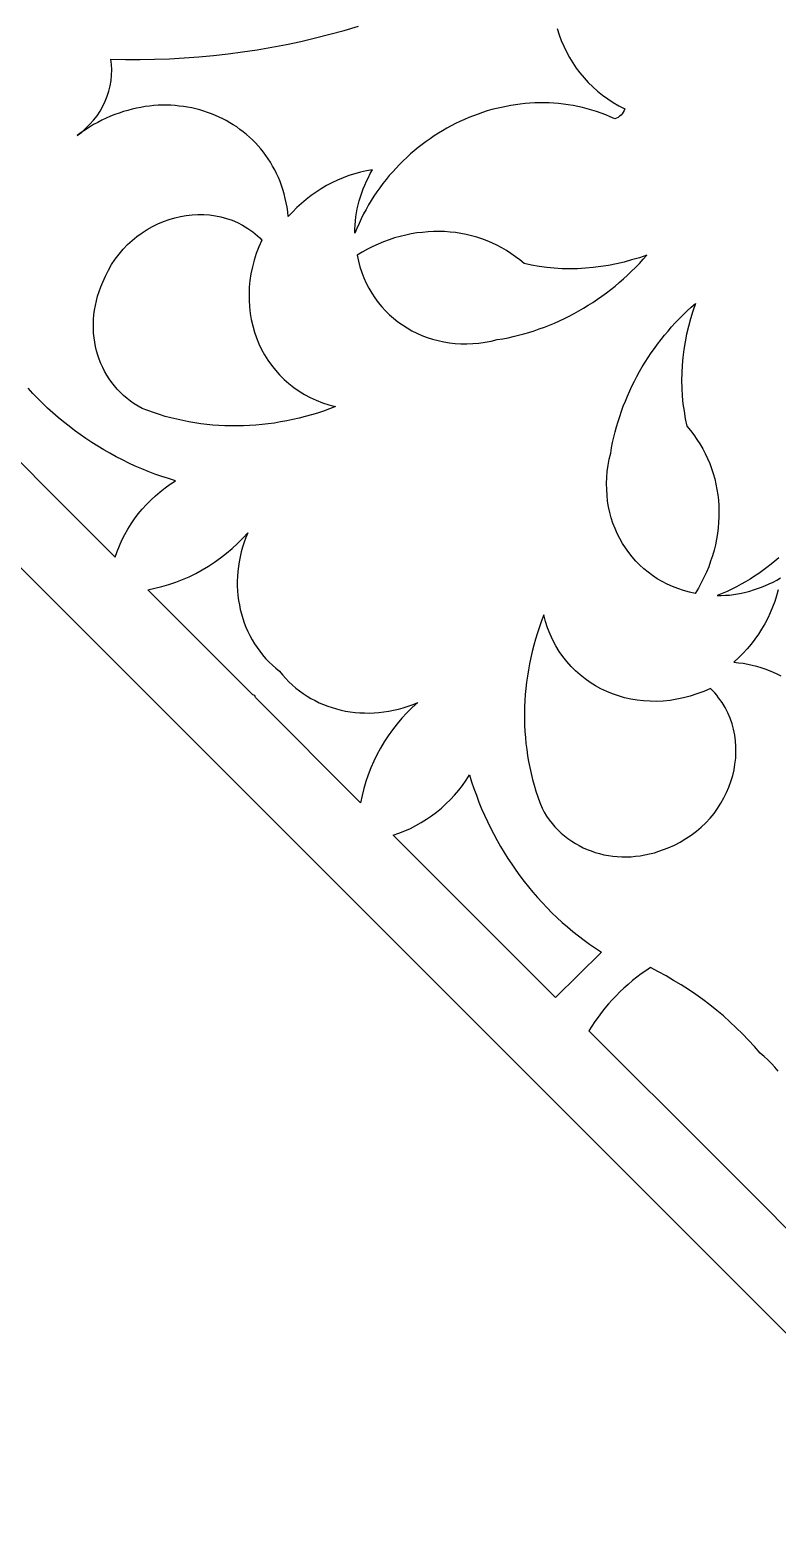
# Model space of a CAD drawing. Extents: x -3069 to -2029, y 258 to 1298.
# Drawn here: x -2924.1 to -2873.7, y 424.1 to 524.8 of the extents above; entities that cross this region are included whole.
import ezdxf

# ---------------------------------------------------------------- set-up
doc = ezdxf.new("R2010")
doc.units = 0
doc.layers.add('LAYER_1', color=18, linetype='CONTINUOUS')
doc.layers.add('LAYER_2', color=174, linetype='CONTINUOUS')

msp = doc.modelspace()

# ---------------------------------------------------------------- linework, layer by layer
at = {"layer": 'LAYER_1'}
for points in [[(-2888.53, 524.91), (-2888.4, 524.5), (-2888.26, 524.11), (-2888.09, 523.72), (-2887.91, 523.34), (-2887.71, 522.96), (-2887.49, 522.6), (-2887.25, 522.25), (-2887, 521.92), (-2886.73, 521.59), (-2886.44, 521.28), (-2886.14, 520.98), (-2885.82, 520.69), (-2885.48, 520.43), (-2885.13, 520.17), (-2884.76, 519.93), (-2884.38, 519.71), (-2883.98, 519.51), (-2884.03, 519.39), (-2884.08, 519.28), (-2884.15, 519.17), (-2884.23, 519.08), (-2884.33, 519), (-2884.43, 518.93), (-2884.54, 518.87), (-2884.66, 518.83), (-2884.96, 518.97), (-2885.27, 519.1), (-2885.58, 519.22), (-2885.89, 519.32), (-2886.2, 519.42), (-2886.52, 519.51), (-2886.84, 519.59), (-2887.15, 519.66), (-2887.47, 519.73), (-2887.79, 519.78), (-2888.12, 519.82), (-2888.44, 519.86), (-2888.76, 519.88), (-2889.08, 519.9), (-2889.41, 519.91), (-2889.73, 519.91), (-2890.05, 519.9), (-2890.38, 519.88), (-2890.7, 519.86), (-2891.02, 519.82), (-2891.34, 519.78), (-2891.66, 519.73), (-2891.98, 519.67), (-2892.3, 519.6), (-2892.62, 519.53), (-2892.93, 519.45), (-2893.25, 519.36), (-2893.56, 519.26), (-2893.87, 519.15), (-2894.18, 519.04), (-2894.48, 518.92), (-2894.79, 518.79), (-2895.09, 518.65), (-2895.38, 518.51), (-2895.68, 518.36), (-2895.97, 518.2), (-2896.26, 518.03), (-2896.54, 517.86), (-2896.82, 517.68), (-2897.1, 517.49), (-2897.37, 517.3), (-2897.64, 517.1), (-2897.91, 516.89), (-2898.17, 516.68), (-2898.42, 516.46), (-2898.67, 516.23), (-2898.92, 516), (-2899.16, 515.76), (-2899.39, 515.51), (-2899.62, 515.26), (-2899.85, 515), (-2900.06, 514.74), (-2900.28, 514.47), (-2900.48, 514.19), (-2900.68, 513.91), (-2900.88, 513.62), (-2901.06, 513.33), (-2901.24, 513.03), (-2901.41, 512.73), (-2901.58, 512.42), (-2901.74, 512.1), (-2901.89, 511.78), (-2902.03, 511.45), (-2902.17, 511.12), (-2902.17, 511.4), (-2902.15, 511.67), (-2902.13, 511.95), (-2902.1, 512.22), (-2902.06, 512.5), (-2902.01, 512.77), (-2901.95, 513.04), (-2901.88, 513.31), (-2901.8, 513.58), (-2901.71, 513.84), (-2901.61, 514.11), (-2901.5, 514.37), (-2901.39, 514.63), (-2901.26, 514.88), (-2901.13, 515.14), (-2900.99, 515.39), (-2901.39, 515.32), (-2901.79, 515.23), (-2902.18, 515.12), (-2902.57, 515), (-2902.96, 514.85), (-2903.34, 514.69), (-2903.71, 514.52), (-2904.07, 514.33), (-2904.43, 514.12), (-2904.78, 513.89), (-2905.12, 513.66), (-2905.45, 513.4), (-2905.77, 513.13), (-2906.07, 512.85), (-2906.37, 512.55), (-2906.66, 512.24), (-2906.69, 512.56), (-2906.74, 512.87), (-2906.79, 513.17), (-2906.86, 513.47), (-2906.93, 513.77), (-2907.02, 514.06), (-2907.11, 514.34), (-2907.21, 514.61), (-2907.32, 514.88), (-2907.44, 515.15), (-2907.57, 515.4), (-2907.71, 515.65), (-2907.85, 515.9), (-2908, 516.13), (-2908.16, 516.36), (-2908.33, 516.59), (-2908.5, 516.8), (-2908.69, 517.01), (-2908.87, 517.22), (-2909.07, 517.41), (-2909.27, 517.6), (-2909.48, 517.78), (-2909.69, 517.95), (-2909.91, 518.12), (-2910.13, 518.28), (-2910.36, 518.43), (-2910.59, 518.57), (-2910.83, 518.71), (-2911.07, 518.83), (-2911.32, 518.95), (-2911.57, 519.06), (-2911.83, 519.17), (-2912.09, 519.26), (-2912.35, 519.35), (-2912.62, 519.43), (-2912.89, 519.5), (-2913.16, 519.56), (-2913.44, 519.61), (-2913.72, 519.66), (-2914, 519.69), (-2914.28, 519.72), (-2914.56, 519.74), (-2914.85, 519.75), (-2915.14, 519.74), (-2915.43, 519.74), (-2915.72, 519.72), (-2916.01, 519.69), (-2916.3, 519.65), (-2916.59, 519.6), (-2916.88, 519.55), (-2917.18, 519.48), (-2917.47, 519.4), (-2917.76, 519.32), (-2918.05, 519.22), (-2918.34, 519.12), (-2918.63, 519), (-2918.92, 518.88), (-2919.21, 518.74), (-2919.49, 518.59), (-2919.77, 518.44), (-2920.05, 518.27), (-2920.33, 518.09), (-2920.61, 517.91), (-2920.88, 517.71), (-2920.57, 517.94), (-2920.29, 518.19), (-2920.02, 518.46), (-2919.77, 518.74), (-2919.54, 519.04), (-2919.33, 519.35), (-2919.15, 519.68), (-2918.99, 520.01), (-2918.85, 520.35), (-2918.74, 520.7), (-2918.66, 521.05), (-2918.6, 521.41), (-2918.56, 521.77), (-2918.55, 522.13), (-2918.57, 522.5), (-2918.62, 522.86), (-2917.63, 522.83), (-2916.64, 522.83), (-2915.66, 522.84), (-2914.67, 522.87), (-2913.68, 522.93), (-2912.69, 523), (-2911.7, 523.09), (-2910.71, 523.2), (-2909.73, 523.34), (-2908.75, 523.49), (-2907.76, 523.66), (-2906.78, 523.84), (-2905.81, 524.05), (-2904.83, 524.28), (-2903.86, 524.53), (-2902.89, 524.79), (-2901.93, 525.07)], [(-2929.26, 500.22), (-2918.32, 489.28), (-2918.18, 489.68), (-2918.03, 490.06), (-2917.86, 490.44), (-2917.67, 490.82), (-2917.47, 491.18), (-2917.25, 491.53), (-2917.01, 491.88), (-2916.76, 492.21), (-2916.49, 492.53), (-2916.21, 492.84), (-2915.92, 493.14), (-2915.61, 493.43), (-2915.29, 493.7), (-2914.96, 493.96), (-2914.61, 494.2), (-2914.26, 494.43), (-2914.72, 494.58), (-2915.18, 494.73), (-2915.64, 494.89), (-2916.09, 495.06), (-2916.53, 495.24), (-2916.97, 495.43), (-2917.4, 495.63), (-2917.83, 495.84), (-2918.26, 496.06), (-2918.67, 496.29), (-2919.09, 496.52), (-2919.49, 496.76), (-2919.89, 497.02), (-2920.29, 497.28), (-2920.68, 497.55), (-2921.06, 497.82), (-2921.43, 498.11), (-2921.8, 498.4), (-2922.16, 498.7), (-2922.52, 499.01), (-2922.87, 499.33), (-2923.21, 499.66), (-2923.54, 499.99), (-2923.87, 500.33), (-2924.19, 500.68)], [(-2873.61, 489.25), (-2873.87, 489.03), (-2874.13, 488.81), (-2874.4, 488.6), (-2874.68, 488.39), (-2874.96, 488.19), (-2875.25, 488), (-2875.54, 487.81), (-2875.84, 487.63), (-2876.15, 487.46), (-2876.46, 487.29), (-2876.77, 487.13), (-2877.09, 486.98), (-2877.42, 486.84), (-2877.75, 486.7), (-2877.48, 486.71), (-2877.2, 486.72), (-2876.93, 486.74), (-2876.65, 486.77), (-2876.38, 486.82), (-2876.11, 486.87), (-2875.83, 486.93), (-2875.56, 487), (-2875.3, 487.08), (-2875.03, 487.17), (-2874.77, 487.26), (-2874.5, 487.37), (-2874.25, 487.49), (-2873.99, 487.61), (-2873.74, 487.74), (-2873.49, 487.89)], [(-2873.65, 487.08), (-2873.75, 486.69), (-2873.88, 486.3), (-2874.02, 485.92), (-2874.18, 485.54), (-2874.35, 485.17), (-2874.55, 484.8), (-2874.76, 484.44), (-2874.98, 484.1), (-2875.22, 483.76), (-2875.47, 483.43), (-2875.74, 483.11), (-2876.03, 482.8), (-2876.32, 482.5), (-2876.63, 482.22), (-2876.32, 482.18), (-2876.01, 482.14), (-2875.7, 482.08), (-2875.4, 482.02), (-2875.11, 481.94), (-2874.82, 481.86), (-2874.54, 481.76), (-2874.26, 481.66), (-2873.99, 481.55), (-2873.73, 481.43), (-2873.47, 481.3)], [(-2873.64, 454.66), (-2873.87, 454.91), (-2874.1, 455.16), (-2874.35, 455.41), (-2874.6, 455.64), (-2874.85, 455.87), (-2875.24, 456.31), (-2875.64, 456.75), (-2876.05, 457.17), (-2876.47, 457.58), (-2876.9, 457.98), (-2877.34, 458.37), (-2877.79, 458.75), (-2878.25, 459.12), (-2878.72, 459.47), (-2879.2, 459.81), (-2879.69, 460.15), (-2880.18, 460.47), (-2880.69, 460.77), (-2881.2, 461.07), (-2881.72, 461.35), (-2882.25, 461.63), (-2882.57, 461.42), (-2882.87, 461.2), (-2883.17, 460.98), (-2883.47, 460.75), (-2883.76, 460.5), (-2884.04, 460.25), (-2884.31, 460), (-2884.57, 459.73), (-2884.83, 459.46), (-2885.08, 459.18), (-2885.32, 458.9), (-2885.55, 458.6), (-2885.78, 458.3), (-2886, 458), (-2886.2, 457.68), (-2886.4, 457.36), (-2877.99, 448.96), (-2869.58, 440.54)]]:
    msp.add_lwpolyline(points, dxfattribs=at)
for points in [[(-2919.16, 507.82), (-2918.98, 508.23), (-2918.78, 508.63), (-2918.56, 509.01), (-2918.32, 509.38), (-2918.05, 509.72), (-2917.78, 510.05), (-2917.48, 510.35), (-2917.17, 510.64), (-2916.85, 510.9), (-2916.51, 511.14), (-2916.17, 511.37), (-2915.81, 511.57), (-2915.45, 511.75), (-2915.07, 511.91), (-2914.69, 512.05), (-2914.31, 512.16), (-2913.92, 512.25), (-2913.53, 512.32), (-2913.14, 512.36), (-2912.74, 512.38), (-2912.35, 512.38), (-2911.96, 512.35), (-2911.57, 512.3), (-2911.19, 512.22), (-2910.81, 512.12), (-2910.44, 511.99), (-2910.08, 511.84), (-2909.73, 511.66), (-2909.39, 511.45), (-2909.05, 511.22), (-2908.89, 511.09), (-2908.74, 510.95), (-2908.58, 510.81), (-2908.43, 510.66), (-2908.63, 510.21), (-2908.81, 509.76), (-2908.95, 509.3), (-2909.07, 508.85), (-2909.17, 508.39), (-2909.24, 507.94), (-2909.28, 507.49), (-2909.3, 507.04), (-2909.3, 506.6), (-2909.27, 506.16), (-2909.22, 505.72), (-2909.15, 505.3), (-2909.05, 504.88), (-2908.93, 504.46), (-2908.79, 504.06), (-2908.63, 503.67), (-2908.45, 503.29), (-2908.25, 502.92), (-2908.03, 502.56), (-2907.78, 502.22), (-2907.52, 501.89), (-2907.24, 501.57), (-2906.94, 501.27), (-2906.62, 500.99), (-2906.29, 500.72), (-2905.93, 500.48), (-2905.56, 500.25), (-2905.18, 500.05), (-2904.77, 499.86), (-2904.35, 499.7), (-2903.92, 499.56), (-2903.47, 499.44), (-2903.87, 499.28), (-2904.28, 499.14), (-2904.69, 499), (-2905.1, 498.88), (-2905.52, 498.76), (-2905.93, 498.66), (-2906.34, 498.56), (-2906.76, 498.47), (-2907.18, 498.4), (-2907.59, 498.33), (-2908.01, 498.27), (-2908.42, 498.22), (-2908.84, 498.19), (-2909.26, 498.16), (-2909.67, 498.14), (-2910.09, 498.13), (-2910.5, 498.13), (-2910.92, 498.14), (-2911.33, 498.16), (-2911.74, 498.19), (-2912.15, 498.23), (-2912.55, 498.28), (-2912.96, 498.34), (-2913.36, 498.41), (-2913.76, 498.49), (-2914.16, 498.58), (-2914.56, 498.67), (-2914.95, 498.78), (-2915.34, 498.9), (-2915.73, 499.03), (-2916.12, 499.17), (-2916.5, 499.31), (-2916.77, 499.46), (-2917.03, 499.63), (-2917.28, 499.8), (-2917.52, 499.99), (-2917.75, 500.19), (-2917.97, 500.39), (-2918.18, 500.61), (-2918.37, 500.83), (-2918.55, 501.07), (-2918.72, 501.31), (-2918.88, 501.56), (-2919.03, 501.82), (-2919.16, 502.08), (-2919.28, 502.35), (-2919.39, 502.63), (-2919.48, 502.91), (-2919.57, 503.2), (-2919.64, 503.49), (-2919.69, 503.78), (-2919.74, 504.08), (-2919.77, 504.39), (-2919.78, 504.69), (-2919.78, 505), (-2919.77, 505.31), (-2919.75, 505.62), (-2919.71, 505.94), (-2919.65, 506.25), (-2919.58, 506.57), (-2919.5, 506.88), (-2919.4, 507.19), (-2919.29, 507.51)], [(-2902.02, 509.64), (-2901.93, 509.24), (-2901.83, 508.85), (-2901.7, 508.47), (-2901.56, 508.11), (-2901.4, 507.75), (-2901.22, 507.41), (-2901.03, 507.08), (-2900.82, 506.76), (-2900.6, 506.46), (-2900.36, 506.17), (-2900.11, 505.9), (-2899.84, 505.63), (-2899.56, 505.39), (-2899.27, 505.16), (-2898.97, 504.94), (-2898.65, 504.74), (-2898.33, 504.55), (-2897.99, 504.38), (-2897.65, 504.23), (-2897.29, 504.1), (-2896.93, 503.98), (-2896.56, 503.88), (-2896.18, 503.8), (-2895.8, 503.74), (-2895.41, 503.69), (-2895.02, 503.67), (-2894.62, 503.67), (-2894.21, 503.68), (-2893.81, 503.72), (-2893.4, 503.77), (-2892.98, 503.85), (-2892.57, 503.95), (-2892.21, 504.01), (-2891.85, 504.08), (-2891.5, 504.16), (-2891.14, 504.24), (-2890.79, 504.34), (-2890.44, 504.44), (-2890.09, 504.55), (-2889.74, 504.67), (-2889.4, 504.8), (-2889.06, 504.93), (-2888.72, 505.07), (-2888.39, 505.22), (-2888.05, 505.38), (-2887.72, 505.54), (-2887.4, 505.71), (-2887.08, 505.89), (-2886.76, 506.07), (-2886.44, 506.27), (-2886.13, 506.46), (-2885.82, 506.67), (-2885.52, 506.88), (-2885.22, 507.1), (-2884.93, 507.33), (-2884.64, 507.56), (-2884.35, 507.8), (-2884.07, 508.05), (-2883.79, 508.3), (-2883.52, 508.56), (-2883.25, 508.82), (-2882.99, 509.09), (-2882.74, 509.37), (-2882.49, 509.65), (-2883, 509.47), (-2883.52, 509.32), (-2884.03, 509.18), (-2884.55, 509.06), (-2885.07, 508.95), (-2885.6, 508.87), (-2886.12, 508.81), (-2886.64, 508.76), (-2887.17, 508.73), (-2887.69, 508.72), (-2888.21, 508.73), (-2888.73, 508.76), (-2889.24, 508.81), (-2889.75, 508.88), (-2890.26, 508.97), (-2890.77, 509.07), (-2891.05, 509.32), (-2891.35, 509.54), (-2891.65, 509.76), (-2891.96, 509.96), (-2892.27, 510.14), (-2892.6, 510.31), (-2892.93, 510.47), (-2893.26, 510.61), (-2893.61, 510.74), (-2893.95, 510.85), (-2894.31, 510.95), (-2894.66, 511.04), (-2895.02, 511.1), (-2895.39, 511.16), (-2895.75, 511.2), (-2896.12, 511.23), (-2896.5, 511.24), (-2896.87, 511.23), (-2897.24, 511.22), (-2897.62, 511.18), (-2897.99, 511.14), (-2898.37, 511.07), (-2898.74, 511), (-2899.12, 510.91), (-2899.49, 510.8), (-2899.86, 510.68), (-2900.23, 510.54), (-2900.59, 510.39), (-2900.96, 510.23), (-2901.32, 510.05), (-2901.67, 509.85)], [(-2879.23, 486.85), (-2879.63, 486.94), (-2880.02, 487.05), (-2880.4, 487.17), (-2880.77, 487.31), (-2881.12, 487.47), (-2881.46, 487.65), (-2881.79, 487.84), (-2882.11, 488.05), (-2882.41, 488.28), (-2882.7, 488.51), (-2882.98, 488.77), (-2883.24, 489.03), (-2883.49, 489.31), (-2883.72, 489.61), (-2883.93, 489.91), (-2884.14, 490.22), (-2884.32, 490.55), (-2884.49, 490.88), (-2884.64, 491.23), (-2884.78, 491.58), (-2884.89, 491.94), (-2884.99, 492.31), (-2885.07, 492.69), (-2885.14, 493.07), (-2885.18, 493.46), (-2885.2, 493.86), (-2885.21, 494.26), (-2885.19, 494.66), (-2885.16, 495.07), (-2885.1, 495.48), (-2885.03, 495.89), (-2884.93, 496.3), (-2884.87, 496.66), (-2884.8, 497.02), (-2884.72, 497.38), (-2884.63, 497.73), (-2884.54, 498.08), (-2884.43, 498.44), (-2884.32, 498.78), (-2884.2, 499.13), (-2884.08, 499.47), (-2883.94, 499.81), (-2883.8, 500.15), (-2883.65, 500.49), (-2883.5, 500.82), (-2883.33, 501.15), (-2883.16, 501.47), (-2882.99, 501.8), (-2882.8, 502.12), (-2882.61, 502.43), (-2882.41, 502.74), (-2882.2, 503.05), (-2881.99, 503.35), (-2881.77, 503.65), (-2881.54, 503.95), (-2881.31, 504.24), (-2881.07, 504.52), (-2880.83, 504.81), (-2880.58, 505.08), (-2880.32, 505.35), (-2880.05, 505.62), (-2879.78, 505.88), (-2879.51, 506.14), (-2879.22, 506.39), (-2879.4, 505.87), (-2879.56, 505.36), (-2879.7, 504.84), (-2879.82, 504.32), (-2879.92, 503.8), (-2880, 503.28), (-2880.07, 502.75), (-2880.11, 502.23), (-2880.14, 501.71), (-2880.15, 501.19), (-2880.14, 500.67), (-2880.11, 500.15), (-2880.06, 499.63), (-2879.99, 499.12), (-2879.91, 498.61), (-2879.8, 498.11), (-2879.56, 497.82), (-2879.33, 497.53), (-2879.12, 497.23), (-2878.92, 496.92), (-2878.73, 496.6), (-2878.56, 496.28), (-2878.4, 495.95), (-2878.26, 495.61), (-2878.13, 495.27), (-2878.02, 494.92), (-2877.92, 494.57), (-2877.84, 494.21), (-2877.77, 493.85), (-2877.71, 493.49), (-2877.67, 493.12), (-2877.65, 492.75), (-2877.64, 492.38), (-2877.64, 492.01), (-2877.66, 491.63), (-2877.69, 491.26), (-2877.74, 490.88), (-2877.8, 490.5), (-2877.88, 490.13), (-2877.97, 489.76), (-2878.07, 489.38), (-2878.2, 489.01), (-2878.33, 488.64), (-2878.48, 488.28), (-2878.65, 487.92), (-2878.83, 487.56), (-2879.02, 487.2)], [(-2908.91, 479.96), (-2909.04, 480.01), (-2909.16, 480.12), (-2916.13, 487.09), (-2915.65, 487.19), (-2915.18, 487.31), (-2914.71, 487.44), (-2914.24, 487.6), (-2913.79, 487.78), (-2913.34, 487.97), (-2912.89, 488.19), (-2912.46, 488.43), (-2912.03, 488.68), (-2911.62, 488.95), (-2911.22, 489.24), (-2910.82, 489.55), (-2910.44, 489.87), (-2910.07, 490.21), (-2909.72, 490.57), (-2909.38, 490.94), (-2909.51, 490.62), (-2909.63, 490.29), (-2909.73, 489.96), (-2909.82, 489.64), (-2909.9, 489.31), (-2909.97, 488.98), (-2910.02, 488.65), (-2910.05, 488.32), (-2910.08, 487.99), (-2910.09, 487.67), (-2910.09, 487.34), (-2910.07, 487.02), (-2910.05, 486.7), (-2910.01, 486.38), (-2909.95, 486.07), (-2909.89, 485.76), (-2909.81, 485.46), (-2909.72, 485.16), (-2909.62, 484.86), (-2909.51, 484.57), (-2909.38, 484.28), (-2909.25, 484), (-2909.1, 483.73), (-2908.94, 483.46), (-2908.76, 483.2), (-2908.58, 482.95), (-2908.39, 482.7), (-2908.18, 482.47), (-2907.96, 482.24), (-2907.73, 482.02), (-2907.5, 481.81), (-2907.25, 481.61), (-2907.04, 481.36), (-2906.83, 481.12), (-2906.61, 480.89), (-2906.39, 480.68), (-2906.15, 480.47), (-2905.9, 480.28), (-2905.65, 480.1), (-2905.39, 479.93), (-2905.13, 479.77), (-2904.85, 479.62), (-2904.57, 479.48), (-2904.29, 479.36), (-2904, 479.25), (-2903.7, 479.15), (-2903.4, 479.06), (-2903.1, 478.98), (-2902.79, 478.92), (-2902.48, 478.87), (-2902.16, 478.83), (-2901.84, 478.8), (-2901.52, 478.79), (-2901.2, 478.78), (-2900.87, 478.8), (-2900.55, 478.82), (-2900.22, 478.86), (-2899.89, 478.91), (-2899.56, 478.97), (-2899.23, 479.05), (-2898.91, 479.14), (-2898.58, 479.25), (-2898.25, 479.36), (-2897.93, 479.5), (-2898.3, 479.15), (-2898.66, 478.8), (-2899, 478.43), (-2899.32, 478.05), (-2899.63, 477.66), (-2899.92, 477.25), (-2900.19, 476.84), (-2900.45, 476.41), (-2900.68, 475.98), (-2900.9, 475.54), (-2901.1, 475.09), (-2901.27, 474.63), (-2901.43, 474.17), (-2901.57, 473.7), (-2901.68, 473.22), (-2901.78, 472.74), (-2908.75, 479.71), (-2908.86, 479.84)], [(-2881.06, 469.71), (-2880.64, 469.89), (-2880.24, 470.09), (-2879.86, 470.32), (-2879.5, 470.56), (-2879.15, 470.82), (-2878.83, 471.1), (-2878.52, 471.39), (-2878.24, 471.7), (-2877.97, 472.02), (-2877.73, 472.36), (-2877.51, 472.71), (-2877.3, 473.06), (-2877.12, 473.43), (-2876.97, 473.8), (-2876.83, 474.18), (-2876.71, 474.57), (-2876.62, 474.95), (-2876.56, 475.35), (-2876.51, 475.74), (-2876.49, 476.13), (-2876.49, 476.52), (-2876.52, 476.92), (-2876.57, 477.3), (-2876.65, 477.69), (-2876.75, 478.06), (-2876.88, 478.43), (-2877.04, 478.79), (-2877.22, 479.15), (-2877.42, 479.49), (-2877.66, 479.82), (-2877.79, 479.98), (-2877.92, 480.14), (-2878.06, 480.29), (-2878.21, 480.44), (-2878.66, 480.24), (-2879.12, 480.07), (-2879.57, 479.92), (-2880.03, 479.8), (-2880.48, 479.71), (-2880.93, 479.64), (-2881.39, 479.59), (-2881.83, 479.57), (-2882.28, 479.58), (-2882.72, 479.6), (-2883.15, 479.65), (-2883.58, 479.73), (-2884, 479.82), (-2884.41, 479.94), (-2884.81, 480.08), (-2885.2, 480.24), (-2885.59, 480.42), (-2885.96, 480.63), (-2886.31, 480.85), (-2886.66, 481.09), (-2886.99, 481.35), (-2887.3, 481.63), (-2887.6, 481.93), (-2887.88, 482.25), (-2888.15, 482.59), (-2888.4, 482.94), (-2888.62, 483.31), (-2888.83, 483.7), (-2889.01, 484.1), (-2889.18, 484.52), (-2889.32, 484.96), (-2889.43, 485.41), (-2889.59, 485), (-2889.73, 484.59), (-2889.87, 484.18), (-2890, 483.77), (-2890.11, 483.36), (-2890.22, 482.94), (-2890.31, 482.53), (-2890.4, 482.11), (-2890.48, 481.7), (-2890.54, 481.28), (-2890.6, 480.87), (-2890.65, 480.45), (-2890.69, 480.03), (-2890.72, 479.62), (-2890.74, 479.2), (-2890.74, 478.79), (-2890.74, 478.37), (-2890.73, 477.96), (-2890.71, 477.55), (-2890.68, 477.14), (-2890.64, 476.73), (-2890.59, 476.32), (-2890.53, 475.91), (-2890.46, 475.51), (-2890.39, 475.11), (-2890.3, 474.71), (-2890.2, 474.31), (-2890.09, 473.92), (-2889.97, 473.53), (-2889.85, 473.14), (-2889.71, 472.76), (-2889.56, 472.38), (-2889.41, 472.1), (-2889.25, 471.84), (-2889.07, 471.59), (-2888.88, 471.35), (-2888.69, 471.12), (-2888.48, 470.9), (-2888.27, 470.7), (-2888.04, 470.5), (-2887.81, 470.32), (-2887.56, 470.15), (-2887.31, 469.99), (-2887.06, 469.85), (-2886.79, 469.71), (-2886.52, 469.59), (-2886.25, 469.49), (-2885.97, 469.39), (-2885.68, 469.31), (-2885.39, 469.24), (-2885.09, 469.18), (-2884.79, 469.14), (-2884.49, 469.11), (-2884.18, 469.09), (-2883.87, 469.09), (-2883.56, 469.1), (-2883.25, 469.13), (-2882.94, 469.17), (-2882.62, 469.22), (-2882.31, 469.29), (-2881.99, 469.37), (-2881.68, 469.47), (-2881.37, 469.59)], [(-2899.59, 470.56), (-2899.2, 470.69), (-2898.81, 470.84), (-2898.43, 471.01), (-2898.06, 471.2), (-2897.7, 471.41), (-2897.34, 471.63), (-2897, 471.86), (-2896.66, 472.11), (-2896.34, 472.38), (-2896.03, 472.66), (-2895.73, 472.95), (-2895.45, 473.26), (-2895.17, 473.58), (-2894.92, 473.91), (-2894.67, 474.26), (-2894.44, 474.62), (-2894.3, 474.15), (-2894.15, 473.69), (-2893.98, 473.24), (-2893.81, 472.79), (-2893.63, 472.34), (-2893.44, 471.9), (-2893.24, 471.47), (-2893.03, 471.04), (-2892.81, 470.62), (-2892.59, 470.2), (-2892.35, 469.79), (-2892.11, 469.38), (-2891.86, 468.98), (-2891.6, 468.59), (-2891.33, 468.2), (-2891.05, 467.82), (-2890.77, 467.44), (-2890.47, 467.07), (-2890.17, 466.71), (-2889.86, 466.35), (-2889.54, 466.01), (-2889.22, 465.66), (-2888.89, 465.33), (-2888.55, 465), (-2888.2, 464.68), (-2887.84, 464.37), (-2887.48, 464.07), (-2887.11, 463.77), (-2886.73, 463.48), (-2886.35, 463.2), (-2885.96, 462.93), (-2885.56, 462.66), (-2888.65, 459.62)]]:
    msp.add_lwpolyline(points, close=True, dxfattribs=at)
at = {"layer": 'LAYER_2'}
msp.add_lwpolyline([(-2354.51, 307.75), (-2079.19, 583.07), (-2079.19, 972.43), (-2354.51, 1247.75), (-2743.87, 1247.75), (-3019.19, 972.43), (-3019.19, 583.07), (-2743.87, 307.75)], close=True, dxfattribs=at)

doc.saveas('drawing.dxf')
